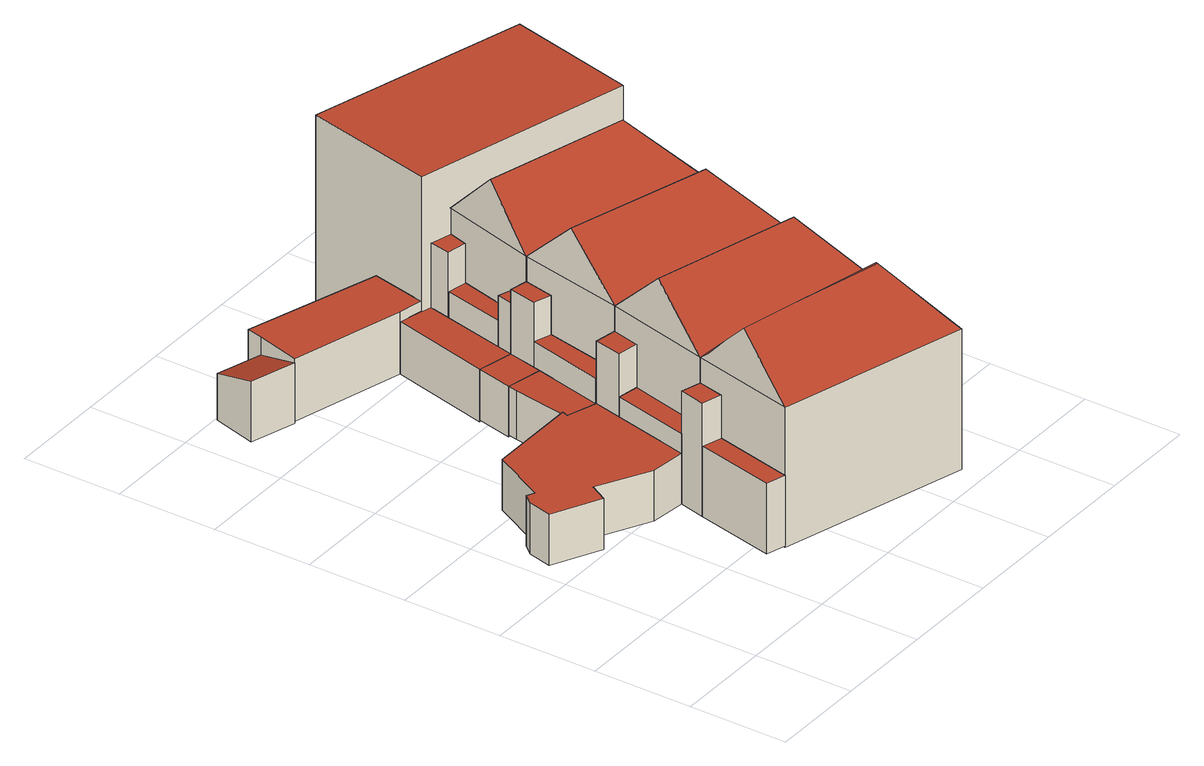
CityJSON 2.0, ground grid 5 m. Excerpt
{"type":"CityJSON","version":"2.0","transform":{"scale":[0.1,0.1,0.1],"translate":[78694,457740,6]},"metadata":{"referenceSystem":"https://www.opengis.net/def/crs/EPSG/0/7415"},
"CityObjects":{
"building1":{"type":"Building","children":["building1-1","building1-2","building1-3","building1-4"]},
"building1-1":{"type":"BuildingPart","attributes":{"roofType":"1130","RelativeEavesHeight":7.22,"RelativeRidgeHeight":9.88,"AbsoluteEavesHeight":13.65,"AbsoluteRidgeHeight":16.3},"parents":["building1"],"geometry":[{"type":"Solid","lod":"2","boundaries":[[[[0,1,2,3]],[[1,4,5,2]],[[4,6,7,5]],[[6,0,3,7]],[[4,1,8]],[[0,6,9]],[[1,0,9,8]],[[6,4,8,9]],[[3,2,5,7]]]],"semantics":{"surfaces":[{"type":"WallSurface"},{"type":"RoofSurface","Direction":103,"Slope":38.26},{"type":"RoofSurface","Direction":15.22,"Slope":45.79},{"type":"RoofSurface","Direction":195.31,"Slope":46.27},{"type":"GroundSurface"}],"values":[[0,0,0,0,1,0,2,3,4]]}}]},
"building1-2":{"type":"BuildingPart","attributes":{"roofType":"1000","RelativeEavesHeight":3.63,"RelativeRidgeHeight":3.63,"AbsoluteEavesHeight":10.15,"AbsoluteRidgeHeight":10.15},"parents":["building1"],"geometry":[{"type":"Solid","lod":"2","boundaries":[[[[10,11,12,13]],[[11,14,15,12]],[[14,16,17,15]],[[16,10,13,17]],[[16,14,11,10]],[[13,12,15,17]]]],"semantics":{"surfaces":[{"type":"WallSurface"},{"type":"RoofSurface","Direction":0,"Slope":90},{"type":"GroundSurface"}],"values":[[0,0,0,0,1,2]]}}]},
"building1-3":{"type":"BuildingPart","attributes":{"roofType":"1000","RelativeEavesHeight":2.53,"RelativeRidgeHeight":2.53,"AbsoluteEavesHeight":9.06,"AbsoluteRidgeHeight":9.06},"parents":["building1"],"geometry":[{"type":"Solid","lod":"2","boundaries":[[[[18,19,20,12]],[[19,21,22,20]],[[21,23,24,22]],[[23,25,26,24]],[[25,27,28,26]],[[27,29,30,28]],[[29,31,32,30]],[[31,33,34,32]],[[33,35,36,34]],[[35,37,38,36]],[[37,39,40,38]],[[39,18,12,40]],[[39,37,35,33,31,29,27,25,23,21,19,18]],[[12,20,22,24,26,28,30,32,34,36,38,40]]]],"semantics":{"surfaces":[{"type":"WallSurface"},{"type":"RoofSurface","Direction":0,"Slope":90},{"type":"GroundSurface"}],"values":[[0,0,0,0,0,0,0,0,0,0,0,0,1,2]]}}]},
"building1-4":{"type":"BuildingPart","attributes":{"roofType":"1000","RelativeEavesHeight":5.83,"RelativeRidgeHeight":5.83,"AbsoluteEavesHeight":12.35,"AbsoluteRidgeHeight":12.35},"parents":["building1"],"geometry":[{"type":"Solid","lod":"2","boundaries":[[[[41,42,40,15]],[[42,43,44,40]],[[43,45,17,44]],[[45,41,15,17]],[[45,43,42,41]],[[15,40,44,17]]]],"semantics":{"surfaces":[{"type":"WallSurface"},{"type":"RoofSurface","Direction":0,"Slope":90},{"type":"GroundSurface"}],"values":[[0,0,0,0,1,2]]}}]},
"building2":{"type":"Building","children":["building2-1","building2-2","building2-3"]},
"building2-1":{"type":"BuildingPart","attributes":{"roofType":"1000","RelativeEavesHeight":5.81,"RelativeRidgeHeight":5.81,"AbsoluteEavesHeight":12.35,"AbsoluteRidgeHeight":12.35},"parents":["building2"],"geometry":[{"type":"Solid","lod":"2","boundaries":[[[[46,47,12,48]],[[47,49,13,12]],[[49,50,51,13]],[[50,46,48,51]],[[50,49,47,46]],[[48,12,13,51]]]],"semantics":{"surfaces":[{"type":"WallSurface"},{"type":"RoofSurface","Direction":198.26,"Slope":90},{"type":"GroundSurface"}],"values":[[0,0,0,0,1,2]]}}]},
"building2-2":{"type":"BuildingPart","attributes":{"roofType":"1000","RelativeEavesHeight":3.61,"RelativeRidgeHeight":3.61,"AbsoluteEavesHeight":10.15,"AbsoluteRidgeHeight":10.15},"parents":["building2"],"geometry":[{"type":"Solid","lod":"2","boundaries":[[[[52,53,54,55]],[[53,56,48,54]],[[56,57,51,48]],[[57,52,55,51]],[[57,56,53,52]],[[55,54,48,51]]]],"semantics":{"surfaces":[{"type":"WallSurface"},{"type":"RoofSurface","Direction":212.71,"Slope":90},{"type":"GroundSurface"}],"values":[[0,0,0,0,1,2]]}}]},
"building2-3":{"type":"BuildingPart","attributes":{"roofType":"1130","RelativeEavesHeight":7.22,"RelativeRidgeHeight":9.97,"AbsoluteEavesHeight":13.65,"AbsoluteRidgeHeight":16.4},"parents":["building2"],"geometry":[{"type":"Solid","lod":"2","boundaries":[[[[6,4,5,7]],[[4,58,59,5]],[[58,60,61,59]],[[60,6,7,61]],[[58,4,62]],[[6,60,63]],[[4,6,63,62]],[[60,58,62,63]],[[7,5,59,61]]]],"semantics":{"surfaces":[{"type":"WallSurface"},{"type":"RoofSurface","Direction":103,"Slope":36.68},{"type":"RoofSurface","Direction":14.5,"Slope":42.99},{"type":"RoofSurface","Direction":194.74,"Slope":46.82},{"type":"GroundSurface"}],"values":[[0,0,0,0,1,0,2,3,4]]}}]},
"building3":{"type":"Building","children":["building3-1","building3-2","building3-3","building3-4","building3-5"]},
"building3-1":{"type":"BuildingPart","attributes":{"roofType":"1000","RelativeEavesHeight":5.93,"RelativeRidgeHeight":5.93,"AbsoluteEavesHeight":12.35,"AbsoluteRidgeHeight":12.35},"parents":["building3"],"geometry":[{"type":"Solid","lod":"2","boundaries":[[[[64,65,66,67]],[[65,68,69,66]],[[68,70,71,69]],[[70,64,67,71]],[[70,68,65,64]],[[67,66,69,71]]]],"semantics":{"surfaces":[{"type":"WallSurface"},{"type":"RoofSurface","Direction":0,"Slope":90},{"type":"GroundSurface"}],"values":[[0,0,0,0,1,2]]}}]},
"building3-2":{"type":"BuildingPart","attributes":{"roofType":"1000","RelativeEavesHeight":2.63,"RelativeRidgeHeight":2.63,"AbsoluteEavesHeight":9.05,"AbsoluteRidgeHeight":9.05},"parents":["building3"],"geometry":[{"type":"Solid","lod":"2","boundaries":[[[[72,73,66,74]],[[73,75,76,66]],[[75,77,78,76]],[[77,72,74,78]],[[77,75,73,72]],[[74,66,76,78]]]],"semantics":{"surfaces":[{"type":"WallSurface"},{"type":"RoofSurface","Direction":0,"Slope":90},{"type":"GroundSurface"}],"values":[[0,0,0,0,1,2]]}}]},
"building3-3":{"type":"BuildingPart","attributes":{"roofType":"1000","RelativeEavesHeight":3.9,"RelativeRidgeHeight":3.9,"AbsoluteEavesHeight":10.35,"AbsoluteRidgeHeight":10.35},"parents":["building3"],"geometry":[{"type":"Solid","lod":"2","boundaries":[[[[79,80,81,44]],[[80,82,83,81]],[[82,84,85,83]],[[84,79,44,85]],[[84,82,80,79]],[[44,81,83,85]]]],"semantics":{"surfaces":[{"type":"WallSurface"},{"type":"RoofSurface","Direction":0,"Slope":90},{"type":"GroundSurface"}],"values":[[0,0,0,0,1,2]]}}]},
"building3-4":{"type":"BuildingPart","attributes":{"roofType":"1000","RelativeEavesHeight":2.58,"RelativeRidgeHeight":2.58,"AbsoluteEavesHeight":9.05,"AbsoluteRidgeHeight":9.05},"parents":["building3"],"geometry":[{"type":"Solid","lod":"2","boundaries":[[[[75,86,81,87]],[[86,88,38,81]],[[88,89,90,38]],[[89,77,91,90]],[[77,75,87,91]],[[77,89,88,86,75]],[[87,81,38,90,91]]]],"semantics":{"surfaces":[{"type":"WallSurface"},{"type":"RoofSurface","Direction":0,"Slope":90},{"type":"GroundSurface"}],"values":[[0,0,0,0,0,1,2]]}}]},
"building3-5":{"type":"BuildingPart","attributes":{"roofType":"1130","RelativeEavesHeight":7.24,"RelativeRidgeHeight":9.9,"AbsoluteEavesHeight":13.65,"AbsoluteRidgeHeight":16.3},"parents":["building3"],"geometry":[{"type":"Solid","lod":"2","boundaries":[[[[92,93,94,69]],[[93,1,2,94]],[[1,0,3,2]],[[0,92,69,3]],[[1,93,95]],[[92,0,96]],[[93,92,96,95]],[[0,1,95,96]],[[69,94,2,3]]]],"semantics":{"surfaces":[{"type":"WallSurface"},{"type":"RoofSurface","Direction":103,"Slope":40.8},{"type":"RoofSurface","Direction":16.07,"Slope":45.67},{"type":"RoofSurface","Direction":195.73,"Slope":45.68},{"type":"GroundSurface"}],"values":[[0,0,0,0,1,0,2,3,4]]}}]},
"building4":{"type":"Building","children":["building4-1","building4-2","building4-3"]},
"building4-1":{"type":"BuildingPart","attributes":{"roofType":"1000","RelativeEavesHeight":9.59,"RelativeRidgeHeight":9.59,"AbsoluteEavesHeight":15.87,"AbsoluteRidgeHeight":15.87},"parents":["building4"],"geometry":[{"type":"Solid","lod":"2","boundaries":[[[[97,98,99,100]],[[98,101,102,99]],[[101,103,104,102]],[[103,97,100,104]],[[103,101,98,97]],[[100,99,102,104]]]],"semantics":{"surfaces":[{"type":"WallSurface"},{"type":"RoofSurface","Direction":0,"Slope":90},{"type":"GroundSurface"}],"values":[[0,0,0,0,1,2]]}}]},
"building4-2":{"type":"BuildingPart","attributes":{"roofType":"1010","RelativeEavesHeight":2.72,"RelativeRidgeHeight":3.06,"AbsoluteEavesHeight":8.95,"AbsoluteRidgeHeight":9.29},"parents":["building4"],"geometry":[{"type":"Solid","lod":"2","boundaries":[[[[105,106,107,108]],[[106,109,110,107]],[[109,111,112,110]],[[111,105,108,112]],[[111,109,106,105]],[[108,107,110,112]]]],"semantics":{"surfaces":[{"type":"WallSurface"},{"type":"RoofSurface","Direction":17.61,"Slope":72.94},{"type":"GroundSurface"}],"values":[[0,0,0,0,1,2]]}}]},
"building4-3":{"type":"BuildingPart","attributes":{"roofType":"1000","RelativeEavesHeight":3.21,"RelativeRidgeHeight":3.21,"AbsoluteEavesHeight":9.49,"AbsoluteRidgeHeight":9.49},"parents":["building4"],"geometry":[{"type":"Solid","lod":"2","boundaries":[[[[113,114,115,116]],[[114,117,118,115]],[[117,119,99,118]],[[119,120,121,99]],[[120,122,123,121]],[[122,124,125,123]],[[124,113,116,125]],[[124,122,120,119,117,114,113]],[[116,115,118,99,121,123,125]]]],"semantics":{"surfaces":[{"type":"WallSurface"},{"type":"RoofSurface","Direction":0,"Slope":90},{"type":"GroundSurface"}],"values":[[0,0,0,0,0,0,0,1,2]]}}]},
"building5":{"type":"Building","children":["building5-1","building5-2","building5-3","building5-4","building5-5"]},
"building5-1":{"type":"BuildingPart","attributes":{"roofType":"1000","RelativeEavesHeight":5.25,"RelativeRidgeHeight":5.25,"AbsoluteEavesHeight":11.65,"AbsoluteRidgeHeight":11.65},"parents":["building5"],"geometry":[{"type":"Solid","lod":"2","boundaries":[[[[126,127,66,69]],[[127,128,129,66]],[[128,130,131,129]],[[130,126,69,131]],[[130,128,127,126]],[[69,66,129,131]]]],"semantics":{"surfaces":[{"type":"WallSurface"},{"type":"RoofSurface","Direction":0,"Slope":90},{"type":"GroundSurface"}],"values":[[0,0,0,0,1,2]]}}]},
"building5-2":{"type":"BuildingPart","attributes":{"roofType":"1000","RelativeEavesHeight":6.05,"RelativeRidgeHeight":6.05,"AbsoluteEavesHeight":12.35,"AbsoluteRidgeHeight":12.35},"parents":["building5"],"geometry":[{"type":"Solid","lod":"2","boundaries":[[[[132,133,134,135]],[[133,136,121,134]],[[136,137,138,121]],[[137,139,140,138]],[[139,132,135,140]],[[139,137,136,133,132]],[[135,134,121,138,140]]]],"semantics":{"surfaces":[{"type":"WallSurface"},{"type":"RoofSurface","Direction":0,"Slope":90},{"type":"GroundSurface"}],"values":[[0,0,0,0,0,1,2]]}}]},
"building5-3":{"type":"BuildingPart","attributes":{"roofType":"1000","RelativeEavesHeight":2.75,"RelativeRidgeHeight":2.75,"AbsoluteEavesHeight":9.05,"AbsoluteRidgeHeight":9.05},"parents":["building5"],"geometry":[{"type":"Solid","lod":"2","boundaries":[[[[73,72,141,142]],[[72,143,123,141]],[[143,144,134,123]],[[144,73,142,134]],[[144,143,72,73]],[[142,141,123,134]]]],"semantics":{"surfaces":[{"type":"WallSurface"},{"type":"RoofSurface","Direction":0,"Slope":90},{"type":"GroundSurface"}],"values":[[0,0,0,0,1,2]]}}]},
"building5-4":{"type":"BuildingPart","attributes":{"roofType":"1130","RelativeEavesHeight":7.34,"RelativeRidgeHeight":9.99,"AbsoluteEavesHeight":13.65,"AbsoluteRidgeHeight":16.3},"parents":["building5"],"geometry":[{"type":"Solid","lod":"2","boundaries":[[[[145,146,100,138]],[[146,93,147,100]],[[93,92,148,147]],[[92,145,138,148]],[[93,146,149]],[[145,92,150]],[[146,145,150,149]],[[92,93,149,150]],[[138,100,147,148]]]],"semantics":{"surfaces":[{"type":"WallSurface"},{"type":"RoofSurface","Direction":103,"Slope":40.81},{"type":"RoofSurface","Direction":15.62,"Slope":44.04},{"type":"RoofSurface","Direction":196.04,"Slope":44.03},{"type":"GroundSurface"}],"values":[[0,0,0,0,1,0,2,3,4]]}}]},
"building5-5":{"type":"BuildingPart","attributes":{"roofType":"1000","RelativeEavesHeight":4.03,"RelativeRidgeHeight":4.03,"AbsoluteEavesHeight":10.35,"AbsoluteRidgeHeight":10.35},"parents":["building5"],"geometry":[{"type":"Solid","lod":"2","boundaries":[[[[151,152,135,153]],[[152,154,140,135]],[[154,155,156,140]],[[155,151,153,156]],[[155,154,152,151]],[[153,135,140,156]]]],"semantics":{"surfaces":[{"type":"WallSurface"},{"type":"RoofSurface","Direction":0,"Slope":90},{"type":"GroundSurface"}],"values":[[0,0,0,0,1,2]]}}]}
},
"vertices":[
[101,144,76],[195,118,76],[195,118,4],[101,144,4],[183,64,76],[183,64,4],[88,90,76],[88,90,4],[169,97,103],[95,117,103],
[88,90,41],[78,93,41],[78,93,5],[88,90,5],[87,132,41],[87,132,5],[98,130,41],[98,130,5],
[78,93,31],[60,95,31],[60,95,5],[34,109,31],[34,109,5],[29,100,31],[29,100,5],[5,112,31],[5,112,5],[8,124,31],[8,124,5],[12,129,31],[12,129,5],[16,127,31],[16,127,5],[30,154,31],[30,154,5],[76,154,31],[76,154,5],[75,151,31],[75,151,5],[90,146,31],[90,146,5],
[87,132,63],[90,146,63],[101,144,63],[101,144,5],[98,130,63],
[75,80,63],[78,93,63],[75,80,5],[88,90,63],[85,77,63],[85,77,5],
[76,37,41],[66,40,41],[66,40,5],[76,37,5],[75,80,41],[85,77,41],
[171,10,76],[171,10,4],[76,37,76],[76,37,4],[158,46,104],[82,63,104],
[100,186,63],[103,200,63],[103,200,4],[100,186,4],[112,198,63],[112,198,4],[109,183,63],[109,183,4],
[85,204,30],[103,200,30],[85,204,4],[99,182,30],[99,182,4],[81,186,30],[81,186,4],
[101,144,43],[91,147,43],[91,147,5],[100,186,43],[100,186,5],[109,183,43],[109,183,5],
[91,147,30],[99,182,5],[75,151,30],[80,181,30],[80,181,5],[81,186,5],
[112,198,76],[208,170,76],[208,170,4],[179,150,103],[107,171,103],
[219,221,99],[109,251,99],[109,251,3],[219,221,3],[124,317,99],[124,317,3],[234,286,99],[234,286,3],
[17,277,33],[23,299,26],[23,299,2],[17,277,2],[46,292,26],[46,292,2],[40,270,33],[40,270,2],
[46,292,35],[48,300,35],[48,300,3],[46,292,3],[115,279,35],[115,279,3],[109,251,35],[115,250,35],[115,250,3],[97,254,35],[97,254,3],[40,270,35],[40,270,3],
[112,198,56],[103,200,56],[105,208,56],[105,208,4],[114,205,56],[114,205,4],
[112,239,63],[114,250,63],[114,250,3],[112,239,3],[115,250,63],[125,247,63],[125,247,3],[122,237,63],[122,237,3],
[85,204,3],[103,200,3],[97,254,30],[114,250,30],
[125,247,76],[219,221,76],[208,170,3],[112,198,3],[191,202,103],[119,222,103],
[105,208,43],[112,239,43],[105,208,3],[122,237,43],[114,205,43],[114,205,3]
]}
